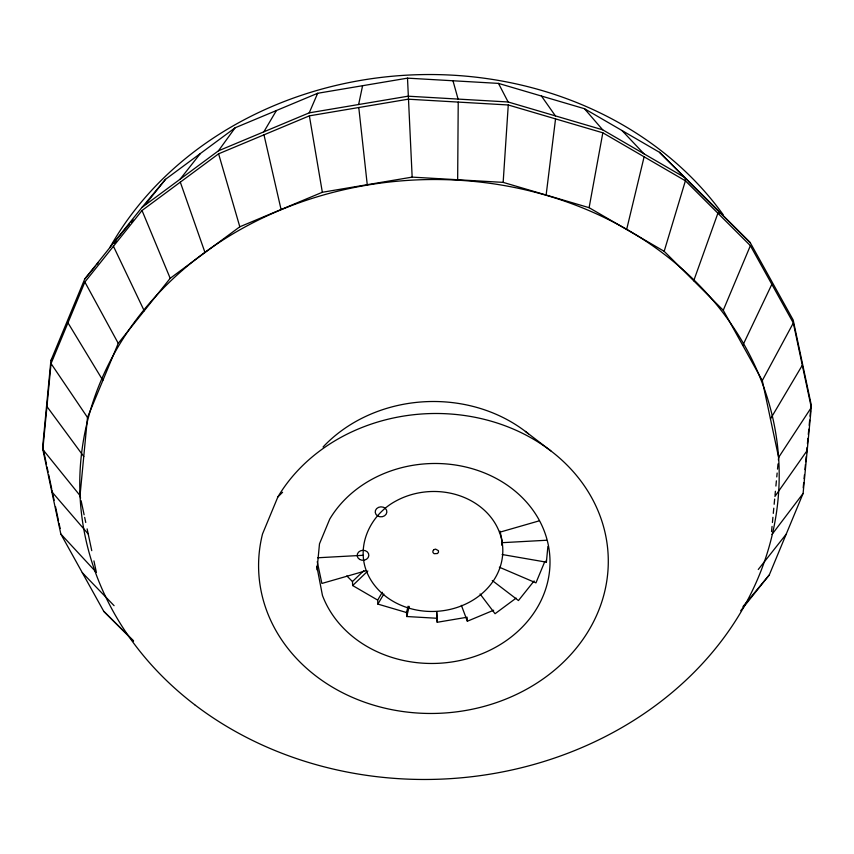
<?xml version="1.0" encoding="UTF-8"?>
<svg xmlns="http://www.w3.org/2000/svg" width="854" height="854" viewBox="0 0 854 854"><rect width="100%" height="100%" fill="white"/><g stroke="black" fill="none" stroke-linecap="round" stroke-linejoin="round"><path stroke-width="1.28" d="M457.659 179.756L458.224 102.085M778.389 460.007L778.634 457.402L762.291 380.564L723.253 310.269L664.177 251.311L589.111 207.682L503.155 182.382L508.269 104.978L408.18 99.192L309.372 115.845L218.592 153.816L142.02 210.49L84.877 282.033L51.048 363.558L42.839 449.503L60.826 534.017L103.761 611.336L133.47 640.991M810.905 407.102L811.161 404.497L793.174 319.983L750.239 242.664L659.512 152.322L584.446 108.704L498.48 83.393L407.497 78.141L317.667 93.278L235.138 127.79L165.527 179.319L141.881 207.501L84.727 279.034L50.898 360.559L42.7 446.503L46.511 464.427M80.575 498.149L80.03 495.587L87.492 417.457L118.247 343.34L170.202 278.308L239.814 226.78L322.342 192.267L412.162 177.12L503.155 182.382M317.005 569.842L319.492 543.795L329.74 519.093A116.603 99.95 -2.7 0 1 511.717 488.413A116.603 99.95 -2.7 0 1 496.612 646.713A116.603 99.95 -2.7 0 1 322.449 595.451L316.834 566.245M366.281 570.664C356.385 544.19 371.074 514.674 394.964 501.533A69.964 59.972 -2.7 0 1 494.733 522.712A69.964 59.972 -2.7 0 1 459.996 606.436A69.964 59.972 -2.7 0 1 366.281 570.664L321.883 583.453L317.25 561.686M501.682 545.172L502.056 541.265M502.12 554.513L546.389 562.167L547.884 546.539M771.546 531.626L772.048 526.416M772.422 522.509L772.913 517.3M773.286 513.393L773.788 508.183M774.162 504.276L774.653 499.067M775.026 495.16L775.4 491.253M775.902 486.054L776.393 480.845M776.766 476.938L777.14 473.031M777.514 469.124L778.015 463.914M803.208 487.837L803.699 482.627M804.073 478.72L804.447 474.824M804.948 469.615L805.439 464.405M805.685 461.8L806.187 456.591M806.56 452.684L807.062 447.475M807.425 443.568L807.927 438.358M808.3 434.451L808.802 429.242M809.165 425.335L809.667 420.125M810.04 416.218L810.542 411.009M740.696 610.738L769.273 574.966L803.102 493.441L811.3 407.497L793.323 322.983L750.378 245.664L685.399 180.792L602.828 132.808L508.269 104.978M546.133 195.032L555.548 118.898M589.111 207.682L602.828 132.808M358.637 104.519L362.587 85.71M626.644 229.491L644.119 156.805M467.17 617.228L437.227 622.278L437.034 618.275L406.707 616.524L406.525 612.521L408.105 606.201M406.707 616.524L409.247 606.404M664.177 251.311L685.399 180.792L685.26 177.792L602.678 129.808L508.13 101.978L408.041 96.192L309.233 112.845L218.453 150.816L141.881 207.501M693.715 280.785L717.894 213.222M277.892 496.9L262.52 533.963A174.91 149.93 -2.7 0 0 472.219 709.236A174.91 149.93 -2.7 0 0 571.572 469.807A174.91 149.93 -2.7 0 0 277.892 496.9L282.589 492.278M544.745 561.697L535.949 582.866L499.355 567.205M723.253 310.269L750.378 245.664M309.233 112.845L317.667 93.278M742.766 345.422L771.845 284.318M762.291 380.564L793.323 322.983M263.843 131.836L276.408 110.54M406.525 612.521L377.863 604.088L377.681 600.095L382.336 592.249M377.863 604.088L383.862 594.01M770.457 418.983L802.312 365.245M778.634 457.402L811.3 407.497M774.909 496.462L807.201 450.474M218.453 150.816L235.138 127.79M50.898 360.559L52.5 358.456M771.973 534.487L803.102 493.441M180.162 179.159L200.338 153.56M758.267 569.479L786.182 534.209M114.393 243.337L116.016 241.308M131.431 221.997L133.064 219.969M146.045 203.711L165.527 179.319M534.113 580.933L518.453 600.543L492.267 580.528M84.727 279.034L94.911 266.8M96.609 264.751L98.306 262.712M742.969 606.586L769.273 574.966M113.304 243.262L129.392 224.004M131.089 221.976L132.776 219.948M377.681 600.095L352.659 585.545L352.467 581.553L363.857 570.632M352.659 585.545L367.839 570.995M516.147 598.11L495.053 613.727L480.055 593.957M461.373 605.337L467.351 621.232L493.665 610.226M499.462 532.298L538.778 520.972M546.411 540.262L502.494 542.664L500.038 531.135M317.763 557.769L363.014 555.303M525.391 431.409L550.862 450.891M689.05 181.806L717.744 210.223M659.512 152.322L750.239 242.664M103.761 611.336L133.555 640.863M346.841 575.938L352.467 581.553M82.294 572.682L114.084 605.678M621.979 130.513L643.969 153.805M60.826 534.017L96.385 572.415M584.446 108.704L602.678 129.808M51.827 491.755L88.208 533.996M42.839 449.503L80.03 495.587M46.938 406.525L83.767 456.516M541.457 96.043L555.41 115.898M51.048 363.558L87.492 417.457M67.957 322.791L102.864 380.393M718.577 211.29L719.837 213.553M84.877 282.033L118.247 343.34M498.48 83.393L508.13 101.978M113.443 246.262L144.219 310.824M142.02 210.49L170.202 278.308M180.311 182.158L205.003 252.538M218.592 153.816L239.814 226.78M452.983 80.767L458.086 99.085M263.982 134.836L281.073 209.518M81.119 500.711L84.119 514.791M84.663 517.353L85.752 522.477M87.119 528.882L91.752 550.649M93.929 560.897L96.107 571.134M47.055 466.989L48.144 472.113M48.689 474.675L51.688 488.755M51.966 490.036L52.51 492.598M53.055 495.16L54.144 500.284M55.51 506.689L58.499 520.769M59.043 523.331L60.132 528.455M309.372 115.845L322.342 192.267M358.776 107.519L367.252 184.699M437.034 618.275L436.661 611.624L437.227 622.278M412.162 177.12L407.497 78.141M546.304 560.16L546.389 562.167M467.213 618.232L467.351 621.232M323.058 447.005A139.928 119.944 -2.7 0 1 528.455 433.832M110.113 247.105A349.82 299.861 -2.7 0 1 408.095 75.099A349.82 299.861 -2.7 0 1 723.178 214.717M433.864 549.666L432.871 550.979L432.967 552.517L434.099 553.702L437.515 553.52L438.497 552.218L438.412 550.67L435.551 549.101L433.864 549.666M194.627 704.678A349.82 299.861 -2.7 0 0 771.322 538.532A349.82 299.861 -2.7 0 0 322.481 195.267A349.82 299.861 -2.7 0 0 194.627 704.678M377.724 515.997A5.829 4.996 -2.7 0 0 386.851 512.176A5.829 4.996 -2.7 0 0 378.546 507.351A5.829 4.996 -2.7 0 0 377.724 515.997M359.694 559.455A5.829 4.996 -2.7 0 0 368.821 555.634A5.829 4.996 -2.7 0 0 360.516 550.809A5.829 4.996 -2.7 0 0 359.694 559.455"/></g></svg>
